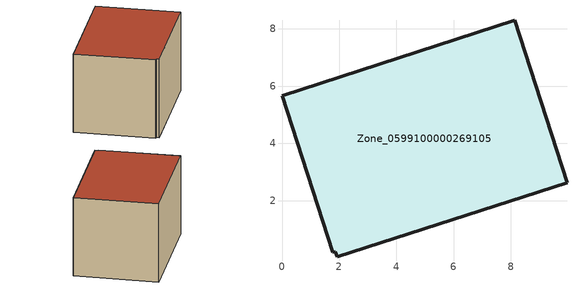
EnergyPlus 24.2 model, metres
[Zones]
Zone_0599100000269105
 floor ground (C_G): 1.87,0.22 1.77,0.18 0,5.66 8.13,8.31 9.97,2.63 1.93,0.03 z3.75
 wall outside (C_F): 9.97,2.63 8.13,8.31 0,5.66 1.77,0.18 1.87,0.22 1.93,0.03 9.97,2.63 z3.75:9.56
 roof outside (C_R): 1.93,0.03 9.97,2.63 8.13,8.31 0,5.66 1.77,0.18 1.87,0.22 z9.56
[BUILDING]
Pand.0599100000269105: North Axis=0; Terrain=City; Loads Convergence Tolerance Value=0.04; Temperature Convergence Tolerance Value=0.4; Solar Distribution=FullExterior; Maximum Number of Warmup Days=25; Minimum Number of Warmup Days=1
[Site:Location]
Rotterdam.The.Hague.AP_ZH_NLD Design_Conditions: Latitude=51.96; Longitude=4.45; Time Zone=1; Elevation=-4.5
[SITE:GROUNDTEMPERATURE:BUILDINGSURFACE]
18, 18, 18, 18, 18, 18, 18, 18, 18, 18, 18, 18
[MATERIAL] Thermal Absorptance=0.9; Solar Absorptance=0.7; Visible Absorptance=0.7
Name | Roughness | Thickness | Conductivity | Density | Specific Heat
G.TI.1946-1964 | MediumSmooth | 0.15 | 1 | 540 | 1210
F.TI.1946-1964 | Rough | 0.3 | 0.857143 | 1920 | 840
R.TI.1946-1964 | MediumRough | 0.2 | 0.277778 | 1500 | 1000
[CONSTRUCTION]
C_G: G.TI.1946-1964
C_F: F.TI.1946-1964
C_R: R.TI.1946-1964
[ZONE]
Zone_0599100000269105: Type=1; Multiplier=1; Ceiling Height=Autocalculate; Volume=Autocalculate; Floor Area=autocalculate; Part of Total Floor Area=Yes
[ZONEINFILTRATION:DESIGNFLOWRATE]
Infil_Zone_0599100000269105: Zone or ZoneList or Space or SpaceList=Zone_0599100000269105; Schedule=AlwaysOn; Design Flow Rate Calculation Method=Flow/Area; Flow Rate per Floor Area=0.003; Constant Term Coefficient=1; Temperature Term Coefficient=0; Velocity Term Coefficient=0; Velocity Squared Term Coefficient=0
[HVACTEMPLATE:ZONE:IDEALLOADSAIRSYSTEM]
Zone_0599100000269105: Maximum Heating Supply Air Temperature=50; Minimum Cooling Supply Air Temperature=13; Maximum Heating Supply Air Humidity Ratio=0.0156; Minimum Cooling Supply Air Humidity Ratio=0.0077; Heating Limit=NoLimit; Cooling Limit=NoLimit; Dehumidification Control Type=ConstantSensibleHeatRatio; Cooling Sensible Heat Ratio=0.7; Dehumidification Setpoint=60; Humidification Control Type=None; Humidification Setpoint=30; Outdoor Air Method=None; Outdoor Air Flow Rate per Person=0.00944; Outdoor Air Flow Rate per Zone Floor Area=0; Outdoor Air Flow Rate per Zone=0; Demand Controlled Ventilation Type=None; Outdoor Air Economizer Type=NoEconomizer; Heat Recovery Type=None; Sensible Heat Recovery Effectiveness=0.7; Latent Heat Recovery Effectiveness=0.65
[ZONECONTROL:THERMOSTAT]
ThermostatControl_Zone_0599100000269105: Zone or ZoneList=Zone_0599100000269105; Control Type Schedule=DualSetpointControlType; Control 1=Thermostat_Zone_0599100000269105; Temperature Difference Between Cutout And Setpoint=0
[THERMOSTATSETPOINT:DUALSETPOINT]
Thermostat_Zone_0599100000269105: Heating Setpoint Temperature Schedule=HeatingSetpoint_Zone_0599100000269105; Cooling Setpoint Temperature Schedule=CoolingSetpoint_Zone_0599100000269105
[SCHEDULE:COMPACT]
HeatingSetpoint_Zone_0599100000269105: Through: 12/31, For: AllDays, Until: 24:00, 21
CoolingSetpoint_Zone_0599100000269105: Through: 12/31, For: AllDays, Until: 24:00, 24
DualSetpointControlType: Through: 12/31, For: AllDays, Until: 24:00, 4
AlwaysOn: Through: 12/31, For: AllDays, Until: 24:00, 1
